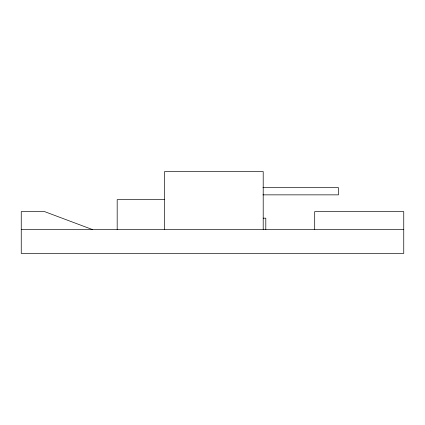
<?xml version="1.0" encoding="UTF-8"?>
<svg xmlns="http://www.w3.org/2000/svg" width="425" height="425" viewBox="0 0 425 425"><rect width="100%" height="100%" fill="white"/><g stroke="black" fill="none" stroke-linecap="round" stroke-linejoin="round"><path stroke-width="0.64" d="M262.947 187.685L338.507 187.685L338.507 194.857L262.947 194.857M164.645 199.649L117.178 199.649L117.178 229.532M263.155 218.179L265.806 218.179L265.806 229.532M21.25 229.532L403.75 229.532M92.374 229.532L44.561 211.602L21.25 211.602L21.25 253.438L403.75 253.438L403.75 211.602L314.697 211.602L314.697 229.532M263.202 229.532L263.202 171.562L164.587 171.562L164.587 229.532"/></g></svg>
